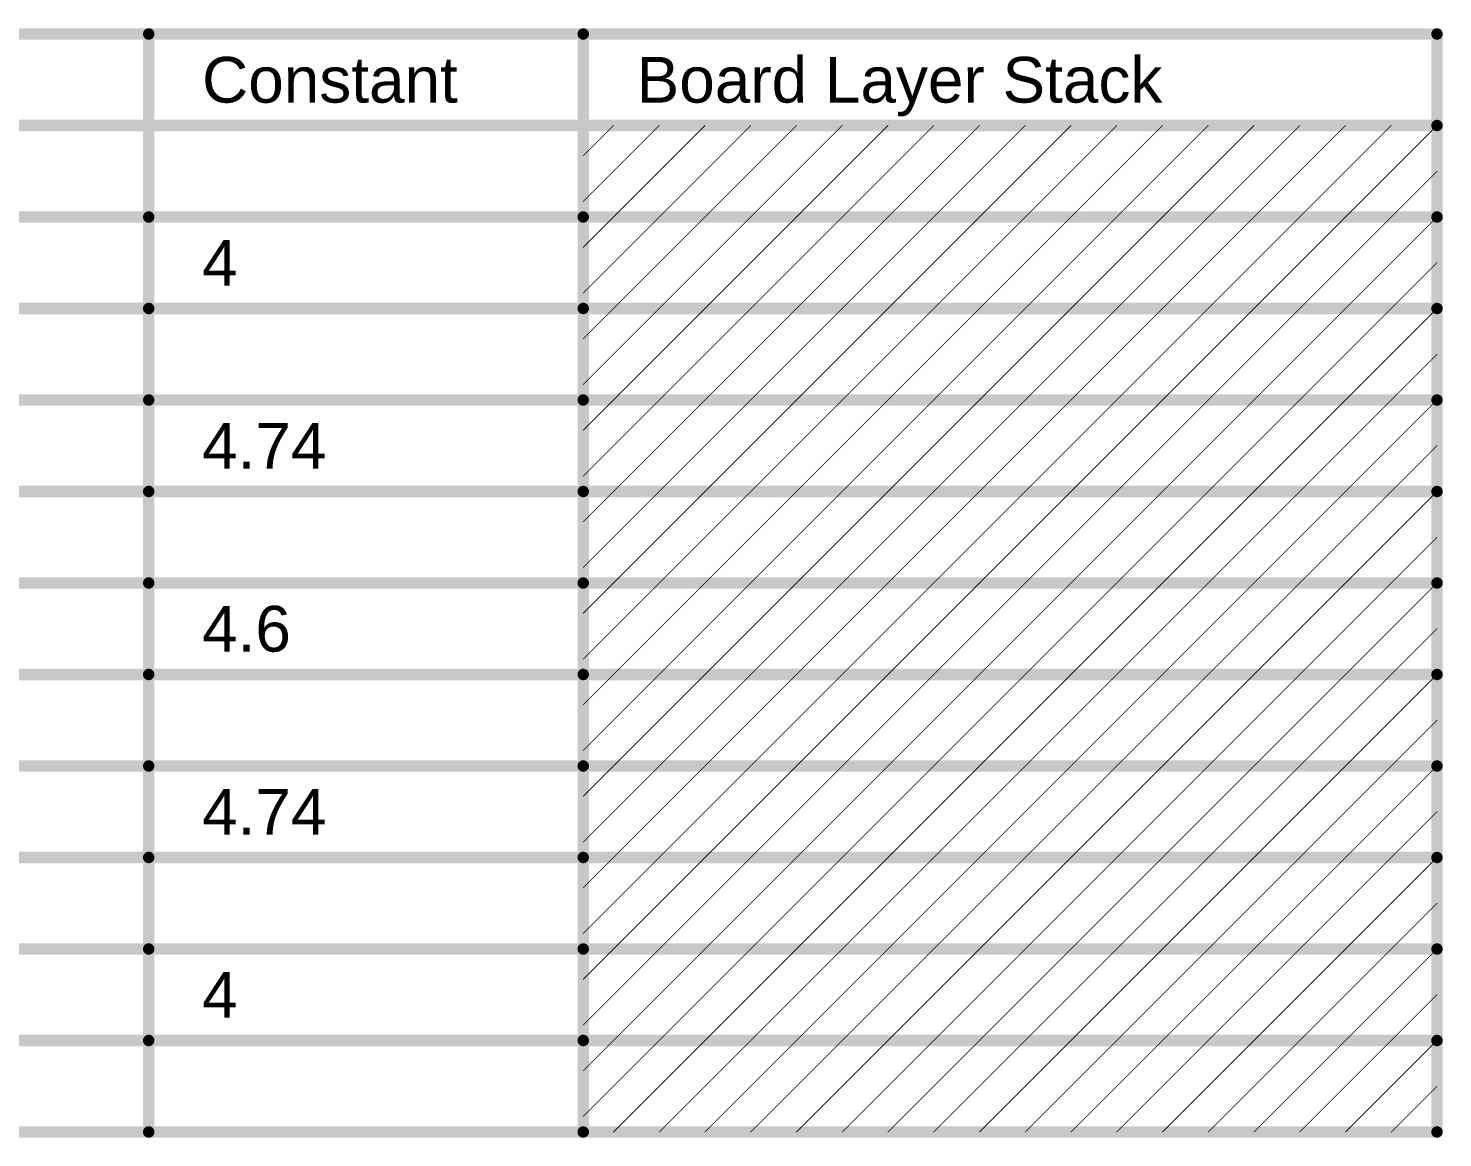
# Model space of a CAD drawing. Header units: inches. Extents: x -5 to 234, y -4 to 104.
# Drawn here: x 186.58 to 233.7, y -1.41 to 35.55 of the extents above; entities that cross this region are included whole.
import ezdxf

# ---------------------------------------------------------------- set-up
doc = ezdxf.new("R2010")
doc.units = ezdxf.units.IN
doc.layers.add('Dimension', color=6, linetype='Continuous')
doc.styles.add('Arial', font='', dxfattribs={"height": 0.2})
doc.styles.get('Arial').set_extended_font_data('Arial')

msp = doc.modelspace()

# ---------------------------------------------------------------- linework, layer by layer
at = {"layer": 'Dimension'}
for points, const_width in [([(118.22, 35.357), (233.506, 35.357)], 0.381), ([(190.591, -1.219), (190.591, 35.357)], 0.381), ([(205.066, -1.219), (205.066, 35.357)], 0.381), ([(233.506, -1.219), (233.506, 35.357)], 0.381), ([(118.22, 32.309), (233.506, 32.309)], 0.381), ([(205.066, 29.777), (207.598, 32.309)], 0.0254), ([(205.066, 31.301), (206.074, 32.309)], 0.0254), ([(206.074, 29.261), (209.122, 32.309)], 0.0254), ([(207.598, 29.261), (210.646, 32.309)], 0.0254), ([(209.122, 29.261), (212.17, 32.309)], 0.0254), ([(210.646, 29.261), (213.694, 32.309)], 0.0254), ([(212.17, 29.261), (215.218, 32.309)], 0.0254), ([(213.694, 29.261), (216.742, 32.309)], 0.0254), ([(215.218, 29.261), (218.266, 32.309)], 0.0254), ([(216.742, 29.261), (219.79, 32.309)], 0.0254), ([(218.266, 29.261), (221.314, 32.309)], 0.0254), ([(219.79, 29.261), (222.838, 32.309)], 0.0254), ([(221.314, 29.261), (224.362, 32.309)], 0.0254), ([(222.838, 29.261), (225.886, 32.309)], 0.0254), ([(224.362, 29.261), (227.41, 32.309)], 0.0254), ([(225.886, 29.261), (228.934, 32.309)], 0.0254), ([(227.41, 29.261), (230.458, 32.309)], 0.0254), ([(228.934, 29.261), (231.982, 32.309)], 0.0254), ([(230.458, 29.261), (233.506, 32.309)], 0.0254), ([(231.982, 29.261), (233.506, 30.785)], 0.0254), ([(174.086, 29.261), (190.591, 29.261)], 0.381), ([(190.591, 29.261), (205.066, 29.261)], 0.381), ([(205.066, 29.261), (233.506, 29.261)], 0.381), ([(205.066, 26.729), (207.598, 29.261)], 0.0254), ([(205.066, 28.253), (206.074, 29.261)], 0.0254), ([(206.074, 26.213), (209.122, 29.261)], 0.0254), ([(207.598, 26.213), (210.646, 29.261)], 0.0254), ([(209.122, 26.213), (212.17, 29.261)], 0.0254), ([(210.646, 26.213), (213.694, 29.261)], 0.0254), ([(212.17, 26.213), (215.218, 29.261)], 0.0254), ([(213.694, 26.213), (216.742, 29.261)], 0.0254), ([(215.218, 26.213), (218.266, 29.261)], 0.0254), ([(216.742, 26.213), (219.79, 29.261)], 0.0254), ([(218.266, 26.213), (221.314, 29.261)], 0.0254), ([(219.79, 26.213), (222.838, 29.261)], 0.0254), ([(221.314, 26.213), (224.362, 29.261)], 0.0254), ([(222.838, 26.213), (225.886, 29.261)], 0.0254), ([(224.362, 26.213), (227.41, 29.261)], 0.0254), ([(225.886, 26.213), (228.934, 29.261)], 0.0254), ([(227.41, 26.213), (230.458, 29.261)], 0.0254), ([(228.934, 26.213), (231.982, 29.261)], 0.0254), ([(230.458, 26.213), (233.506, 29.261)], 0.0254), ([(231.982, 26.213), (233.506, 27.737)], 0.0254), ([(174.086, 26.213), (190.591, 26.213)], 0.381), ([(190.591, 26.213), (205.066, 26.213)], 0.381), ([(205.066, 26.213), (233.506, 26.213)], 0.381), ([(205.066, 23.681), (207.598, 26.213)], 0.0254), ([(205.066, 25.205), (206.074, 26.213)], 0.0254), ([(206.074, 23.165), (209.122, 26.213)], 0.0254), ([(207.598, 23.165), (210.646, 26.213)], 0.0254), ([(209.122, 23.165), (212.17, 26.213)], 0.0254), ([(210.646, 23.165), (213.694, 26.213)], 0.0254), ([(212.17, 23.165), (215.218, 26.213)], 0.0254), ([(213.694, 23.165), (216.742, 26.213)], 0.0254), ([(215.218, 23.165), (218.266, 26.213)], 0.0254), ([(216.742, 23.165), (219.79, 26.213)], 0.0254), ([(218.266, 23.165), (221.314, 26.213)], 0.0254), ([(219.79, 23.165), (222.838, 26.213)], 0.0254), ([(221.314, 23.165), (224.362, 26.213)], 0.0254), ([(222.838, 23.165), (225.886, 26.213)], 0.0254), ([(224.362, 23.165), (227.41, 26.213)], 0.0254), ([(225.886, 23.165), (228.934, 26.213)], 0.0254), ([(227.41, 23.165), (230.458, 26.213)], 0.0254), ([(228.934, 23.165), (231.982, 26.213)], 0.0254), ([(230.458, 23.165), (233.506, 26.213)], 0.0254), ([(231.982, 23.165), (233.506, 24.689)], 0.0254), ([(174.086, 23.165), (190.591, 23.165)], 0.381), ([(190.591, 23.165), (205.066, 23.165)], 0.381), ([(205.066, 23.165), (233.506, 23.165)], 0.381), ([(205.066, 20.633), (207.598, 23.165)], 0.0254), ([(205.066, 22.157), (206.074, 23.165)], 0.0254), ([(206.074, 20.117), (209.122, 23.165)], 0.0254), ([(207.598, 20.117), (210.646, 23.165)], 0.0254), ([(209.122, 20.117), (212.17, 23.165)], 0.0254), ([(210.646, 20.117), (213.694, 23.165)], 0.0254), ([(212.17, 20.117), (215.218, 23.165)], 0.0254), ([(213.694, 20.117), (216.742, 23.165)], 0.0254), ([(215.218, 20.117), (218.266, 23.165)], 0.0254), ([(216.742, 20.117), (219.79, 23.165)], 0.0254), ([(218.266, 20.117), (221.314, 23.165)], 0.0254), ([(219.79, 20.117), (222.838, 23.165)], 0.0254), ([(221.314, 20.117), (224.362, 23.165)], 0.0254), ([(222.838, 20.117), (225.886, 23.165)], 0.0254), ([(224.362, 20.117), (227.41, 23.165)], 0.0254), ([(225.886, 20.117), (228.934, 23.165)], 0.0254), ([(227.41, 20.117), (230.458, 23.165)], 0.0254), ([(228.934, 20.117), (231.982, 23.165)], 0.0254), ([(230.458, 20.117), (233.506, 23.165)], 0.0254), ([(231.982, 20.117), (233.506, 21.641)], 0.0254), ([(174.086, 20.117), (190.591, 20.117)], 0.381), ([(190.591, 20.117), (205.066, 20.117)], 0.381), ([(205.066, 20.117), (233.506, 20.117)], 0.381), ([(205.066, 17.585), (207.598, 20.117)], 0.0254), ([(205.066, 19.109), (206.074, 20.117)], 0.0254), ([(206.074, 17.069), (209.122, 20.117)], 0.0254), ([(207.598, 17.069), (210.646, 20.117)], 0.0254), ([(209.122, 17.069), (212.17, 20.117)], 0.0254), ([(210.646, 17.069), (213.694, 20.117)], 0.0254), ([(212.17, 17.069), (215.218, 20.117)], 0.0254), ([(213.694, 17.069), (216.742, 20.117)], 0.0254), ([(215.218, 17.069), (218.266, 20.117)], 0.0254), ([(216.742, 17.069), (219.79, 20.117)], 0.0254), ([(218.266, 17.069), (221.314, 20.117)], 0.0254), ([(219.79, 17.069), (222.838, 20.117)], 0.0254), ([(221.314, 17.069), (224.362, 20.117)], 0.0254), ([(222.838, 17.069), (225.886, 20.117)], 0.0254), ([(224.362, 17.069), (227.41, 20.117)], 0.0254), ([(225.886, 17.069), (228.934, 20.117)], 0.0254), ([(227.41, 17.069), (230.458, 20.117)], 0.0254), ([(228.934, 17.069), (231.982, 20.117)], 0.0254), ([(230.458, 17.069), (233.506, 20.117)], 0.0254), ([(231.982, 17.069), (233.506, 18.593)], 0.0254), ([(174.086, 17.069), (190.591, 17.069)], 0.381), ([(190.591, 17.069), (205.066, 17.069)], 0.381), ([(205.066, 17.069), (233.506, 17.069)], 0.381), ([(205.066, 14.537), (207.598, 17.069)], 0.0254), ([(205.066, 16.061), (206.074, 17.069)], 0.0254), ([(206.074, 14.021), (209.122, 17.069)], 0.0254), ([(207.598, 14.021), (210.646, 17.069)], 0.0254), ([(209.122, 14.021), (212.17, 17.069)], 0.0254), ([(210.646, 14.021), (213.694, 17.069)], 0.0254), ([(212.17, 14.021), (215.218, 17.069)], 0.0254), ([(213.694, 14.021), (216.742, 17.069)], 0.0254), ([(215.218, 14.021), (218.266, 17.069)], 0.0254), ([(216.742, 14.021), (219.79, 17.069)], 0.0254), ([(218.266, 14.021), (221.314, 17.069)], 0.0254), ([(219.79, 14.021), (222.838, 17.069)], 0.0254), ([(221.314, 14.021), (224.362, 17.069)], 0.0254), ([(222.838, 14.021), (225.886, 17.069)], 0.0254), ([(224.362, 14.021), (227.41, 17.069)], 0.0254), ([(225.886, 14.021), (228.934, 17.069)], 0.0254), ([(227.41, 14.021), (230.458, 17.069)], 0.0254), ([(228.934, 14.021), (231.982, 17.069)], 0.0254), ([(230.458, 14.021), (233.506, 17.069)], 0.0254), ([(231.982, 14.021), (233.506, 15.545)], 0.0254), ([(174.086, 14.021), (190.591, 14.021)], 0.381), ([(190.591, 14.021), (205.066, 14.021)], 0.381), ([(205.066, 14.021), (233.506, 14.021)], 0.381), ([(205.066, 11.489), (207.598, 14.021)], 0.0254), ([(205.066, 13.013), (206.074, 14.021)], 0.0254), ([(206.074, 10.973), (209.122, 14.021)], 0.0254), ([(207.598, 10.973), (210.646, 14.021)], 0.0254), ([(209.122, 10.973), (212.17, 14.021)], 0.0254), ([(210.646, 10.973), (213.694, 14.021)], 0.0254), ([(212.17, 10.973), (215.218, 14.021)], 0.0254), ([(213.694, 10.973), (216.742, 14.021)], 0.0254), ([(215.218, 10.973), (218.266, 14.021)], 0.0254), ([(216.742, 10.973), (219.79, 14.021)], 0.0254), ([(218.266, 10.973), (221.314, 14.021)], 0.0254), ([(219.79, 10.973), (222.838, 14.021)], 0.0254), ([(221.314, 10.973), (224.362, 14.021)], 0.0254), ([(222.838, 10.973), (225.886, 14.021)], 0.0254), ([(224.362, 10.973), (227.41, 14.021)], 0.0254), ([(225.886, 10.973), (228.934, 14.021)], 0.0254), ([(227.41, 10.973), (230.458, 14.021)], 0.0254), ([(228.934, 10.973), (231.982, 14.021)], 0.0254), ([(230.458, 10.973), (233.506, 14.021)], 0.0254), ([(231.982, 10.973), (233.506, 12.497)], 0.0254), ([(174.086, 10.973), (190.591, 10.973)], 0.381), ([(190.591, 10.973), (205.066, 10.973)], 0.381), ([(205.066, 10.973), (233.506, 10.973)], 0.381), ([(205.066, 8.441), (207.598, 10.973)], 0.0254), ([(205.066, 9.965), (206.074, 10.973)], 0.0254), ([(206.074, 7.925), (209.122, 10.973)], 0.0254), ([(207.598, 7.925), (210.646, 10.973)], 0.0254), ([(209.122, 7.925), (212.17, 10.973)], 0.0254), ([(210.646, 7.925), (213.694, 10.973)], 0.0254), ([(212.17, 7.925), (215.218, 10.973)], 0.0254), ([(213.694, 7.925), (216.742, 10.973)], 0.0254), ([(215.218, 7.925), (218.266, 10.973)], 0.0254), ([(216.742, 7.925), (219.79, 10.973)], 0.0254), ([(218.266, 7.925), (221.314, 10.973)], 0.0254), ([(219.79, 7.925), (222.838, 10.973)], 0.0254), ([(221.314, 7.925), (224.362, 10.973)], 0.0254), ([(222.838, 7.925), (225.886, 10.973)], 0.0254), ([(224.362, 7.925), (227.41, 10.973)], 0.0254), ([(225.886, 7.925), (228.934, 10.973)], 0.0254), ([(227.41, 7.925), (230.458, 10.973)], 0.0254), ([(228.934, 7.925), (231.982, 10.973)], 0.0254), ([(230.458, 7.925), (233.506, 10.973)], 0.0254), ([(231.982, 7.925), (233.506, 9.449)], 0.0254), ([(174.086, 7.925), (190.591, 7.925)], 0.381), ([(190.591, 7.925), (205.066, 7.925)], 0.381), ([(205.066, 7.925), (233.506, 7.925)], 0.381), ([(205.066, 5.393), (207.598, 7.925)], 0.0254), ([(205.066, 6.917), (206.074, 7.925)], 0.0254), ([(206.074, 4.877), (209.122, 7.925)], 0.0254), ([(207.598, 4.877), (210.646, 7.925)], 0.0254), ([(209.122, 4.877), (212.17, 7.925)], 0.0254), ([(210.646, 4.877), (213.694, 7.925)], 0.0254), ([(212.17, 4.877), (215.218, 7.925)], 0.0254), ([(213.694, 4.877), (216.742, 7.925)], 0.0254), ([(215.218, 4.877), (218.266, 7.925)], 0.0254), ([(216.742, 4.877), (219.79, 7.925)], 0.0254), ([(218.266, 4.877), (221.314, 7.925)], 0.0254), ([(219.79, 4.877), (222.838, 7.925)], 0.0254), ([(221.314, 4.877), (224.362, 7.925)], 0.0254), ([(222.838, 4.877), (225.886, 7.925)], 0.0254), ([(224.362, 4.877), (227.41, 7.925)], 0.0254), ([(225.886, 4.877), (228.934, 7.925)], 0.0254), ([(227.41, 4.877), (230.458, 7.925)], 0.0254), ([(228.934, 4.877), (231.982, 7.925)], 0.0254), ([(230.458, 4.877), (233.506, 7.925)], 0.0254), ([(231.982, 4.877), (233.506, 6.401)], 0.0254), ([(174.086, 4.877), (190.591, 4.877)], 0.381), ([(190.591, 4.877), (205.066, 4.877)], 0.381), ([(205.066, 4.877), (233.506, 4.877)], 0.381), ([(205.066, 2.345), (207.598, 4.877)], 0.0254), ([(205.066, 3.869), (206.074, 4.877)], 0.0254), ([(206.074, 1.829), (209.122, 4.877)], 0.0254), ([(207.598, 1.829), (210.646, 4.877)], 0.0254), ([(209.122, 1.829), (212.17, 4.877)], 0.0254), ([(210.646, 1.829), (213.694, 4.877)], 0.0254), ([(212.17, 1.829), (215.218, 4.877)], 0.0254), ([(213.694, 1.829), (216.742, 4.877)], 0.0254), ([(215.218, 1.829), (218.266, 4.877)], 0.0254), ([(216.742, 1.829), (219.79, 4.877)], 0.0254), ([(218.266, 1.829), (221.314, 4.877)], 0.0254), ([(219.79, 1.829), (222.838, 4.877)], 0.0254), ([(221.314, 1.829), (224.362, 4.877)], 0.0254), ([(222.838, 1.829), (225.886, 4.877)], 0.0254), ([(224.362, 1.829), (227.41, 4.877)], 0.0254), ([(225.886, 1.829), (228.934, 4.877)], 0.0254), ([(227.41, 1.829), (230.458, 4.877)], 0.0254), ([(228.934, 1.829), (231.982, 4.877)], 0.0254), ([(230.458, 1.829), (233.506, 4.877)], 0.0254), ([(231.982, 1.829), (233.506, 3.353)], 0.0254), ([(174.086, 1.829), (190.591, 1.829)], 0.381), ([(190.591, 1.829), (205.066, 1.829)], 0.381), ([(205.066, 1.829), (233.506, 1.829)], 0.381), ([(205.066, -0.703), (207.598, 1.829)], 0.0254), ([(205.066, 0.821), (206.074, 1.829)], 0.0254), ([(206.074, -1.219), (209.122, 1.829)], 0.0254), ([(207.598, -1.219), (210.646, 1.829)], 0.0254), ([(209.122, -1.219), (212.17, 1.829)], 0.0254), ([(210.646, -1.219), (213.694, 1.829)], 0.0254), ([(212.17, -1.219), (215.218, 1.829)], 0.0254), ([(213.694, -1.219), (216.742, 1.829)], 0.0254), ([(215.218, -1.219), (218.266, 1.829)], 0.0254), ([(216.742, -1.219), (219.79, 1.829)], 0.0254), ([(218.266, -1.219), (221.314, 1.829)], 0.0254), ([(219.79, -1.219), (222.838, 1.829)], 0.0254), ([(221.314, -1.219), (224.362, 1.829)], 0.0254), ([(222.838, -1.219), (225.886, 1.829)], 0.0254), ([(224.362, -1.219), (227.41, 1.829)], 0.0254), ([(225.886, -1.219), (228.934, 1.829)], 0.0254), ([(227.41, -1.219), (230.458, 1.829)], 0.0254), ([(228.934, -1.219), (231.982, 1.829)], 0.0254), ([(230.458, -1.219), (233.506, 1.829)], 0.0254), ([(231.982, -1.219), (233.506, 0.305)], 0.0254), ([(174.086, -1.219), (190.591, -1.219)], 0.381), ([(190.591, -1.219), (205.066, -1.219)], 0.381), ([(205.066, -1.219), (233.506, -1.219)], 0.381)]:
    msp.add_lwpolyline(points, dxfattribs=dict(at, const_width=const_width))
for points, const_width in [([(190.496, 35.357, 1), (190.687, 35.357, 1)], 0.191), ([(204.971, 35.357, 1), (205.161, 35.357, 1)], 0.191), ([(233.411, 35.357, 1), (233.601, 35.357, 1)], 0.191), ([(233.411, 35.357, 1), (233.601, 35.357, 1)], 0.191), ([(206.068, 32.309, 1), (206.08, 32.309, 1)], 0.0127), ([(207.592, 32.309, 1), (207.604, 32.309, 1)], 0.0127), ([(209.116, 32.309, 1), (209.128, 32.309, 1)], 0.0127), ([(210.64, 32.309, 1), (210.652, 32.309, 1)], 0.0127), ([(212.164, 32.309, 1), (212.176, 32.309, 1)], 0.0127), ([(213.688, 32.309, 1), (213.7, 32.309, 1)], 0.0127), ([(215.212, 32.309, 1), (215.224, 32.309, 1)], 0.0127), ([(216.736, 32.309, 1), (216.748, 32.309, 1)], 0.0127), ([(218.26, 32.309, 1), (218.272, 32.309, 1)], 0.0127), ([(219.784, 32.309, 1), (219.796, 32.309, 1)], 0.0127), ([(221.308, 32.309, 1), (221.32, 32.309, 1)], 0.0127), ([(222.832, 32.309, 1), (222.844, 32.309, 1)], 0.0127), ([(224.356, 32.309, 1), (224.368, 32.309, 1)], 0.0127), ([(225.88, 32.309, 1), (225.892, 32.309, 1)], 0.0127), ([(227.404, 32.309, 1), (227.416, 32.309, 1)], 0.0127), ([(228.928, 32.309, 1), (228.94, 32.309, 1)], 0.0127), ([(230.452, 32.309, 1), (230.464, 32.309, 1)], 0.0127), ([(231.976, 32.309, 1), (231.988, 32.309, 1)], 0.0127), ([(233.411, 32.309, 1), (233.601, 32.309, 1)], 0.191), ([(233.5, 32.309, 1), (233.512, 32.309, 1)], 0.0127), ([(205.06, 31.301, 1), (205.072, 31.301, 1)], 0.0127), ([(233.5, 30.785, 1), (233.512, 30.785, 1)], 0.0127), ([(205.06, 29.777, 1), (205.072, 29.777, 1)], 0.0127), ([(190.496, 29.261, 1), (190.687, 29.261, 1)], 0.191), ([(190.496, 29.261, 1), (190.687, 29.261, 1)], 0.191), ([(204.971, 29.261, 1), (205.161, 29.261, 1)], 0.191), ([(204.971, 29.261, 1), (205.161, 29.261, 1)], 0.191), ([(206.068, 29.261, 1), (206.08, 29.261, 1)], 0.0127), ([(206.068, 29.261, 1), (206.08, 29.261, 1)], 0.0127), ([(207.592, 29.261, 1), (207.604, 29.261, 1)], 0.0127), ([(207.592, 29.261, 1), (207.604, 29.261, 1)], 0.0127), ([(209.116, 29.261, 1), (209.128, 29.261, 1)], 0.0127), ([(209.116, 29.261, 1), (209.128, 29.261, 1)], 0.0127), ([(210.64, 29.261, 1), (210.652, 29.261, 1)], 0.0127), ([(210.64, 29.261, 1), (210.652, 29.261, 1)], 0.0127), ([(212.164, 29.261, 1), (212.176, 29.261, 1)], 0.0127), ([(212.164, 29.261, 1), (212.176, 29.261, 1)], 0.0127), ([(213.688, 29.261, 1), (213.7, 29.261, 1)], 0.0127), ([(213.688, 29.261, 1), (213.7, 29.261, 1)], 0.0127), ([(215.212, 29.261, 1), (215.224, 29.261, 1)], 0.0127), ([(215.212, 29.261, 1), (215.224, 29.261, 1)], 0.0127), ([(216.736, 29.261, 1), (216.748, 29.261, 1)], 0.0127), ([(216.736, 29.261, 1), (216.748, 29.261, 1)], 0.0127), ([(218.26, 29.261, 1), (218.272, 29.261, 1)], 0.0127), ([(218.26, 29.261, 1), (218.272, 29.261, 1)], 0.0127), ([(219.784, 29.261, 1), (219.796, 29.261, 1)], 0.0127), ([(219.784, 29.261, 1), (219.796, 29.261, 1)], 0.0127), ([(221.308, 29.261, 1), (221.32, 29.261, 1)], 0.0127), ([(221.308, 29.261, 1), (221.32, 29.261, 1)], 0.0127), ([(222.832, 29.261, 1), (222.844, 29.261, 1)], 0.0127), ([(222.832, 29.261, 1), (222.844, 29.261, 1)], 0.0127), ([(224.356, 29.261, 1), (224.368, 29.261, 1)], 0.0127), ([(224.356, 29.261, 1), (224.368, 29.261, 1)], 0.0127), ([(225.88, 29.261, 1), (225.892, 29.261, 1)], 0.0127), ([(225.88, 29.261, 1), (225.892, 29.261, 1)], 0.0127), ([(227.404, 29.261, 1), (227.416, 29.261, 1)], 0.0127), ([(227.404, 29.261, 1), (227.416, 29.261, 1)], 0.0127), ([(228.928, 29.261, 1), (228.94, 29.261, 1)], 0.0127), ([(228.928, 29.261, 1), (228.94, 29.261, 1)], 0.0127), ([(230.452, 29.261, 1), (230.464, 29.261, 1)], 0.0127), ([(230.452, 29.261, 1), (230.464, 29.261, 1)], 0.0127), ([(231.976, 29.261, 1), (231.988, 29.261, 1)], 0.0127), ([(231.976, 29.261, 1), (231.988, 29.261, 1)], 0.0127), ([(233.411, 29.261, 1), (233.601, 29.261, 1)], 0.191), ([(233.5, 29.261, 1), (233.512, 29.261, 1)], 0.0127), ([(205.06, 28.253, 1), (205.072, 28.253, 1)], 0.0127), ([(233.5, 27.737, 1), (233.512, 27.737, 1)], 0.0127), ([(190.496, 26.213, 1), (190.687, 26.213, 1)], 0.191), ([(190.496, 26.213, 1), (190.687, 26.213, 1)], 0.191), ([(204.971, 26.213, 1), (205.161, 26.213, 1)], 0.191), ([(204.971, 26.213, 1), (205.161, 26.213, 1)], 0.191), ([(205.06, 26.729, 1), (205.072, 26.729, 1)], 0.0127), ([(233.411, 26.213, 1), (233.601, 26.213, 1)], 0.191), ([(206.068, 26.213, 1), (206.08, 26.213, 1)], 0.0127), ([(206.068, 26.213, 1), (206.08, 26.213, 1)], 0.0127), ([(207.592, 26.213, 1), (207.604, 26.213, 1)], 0.0127), ([(207.592, 26.213, 1), (207.604, 26.213, 1)], 0.0127), ([(209.116, 26.213, 1), (209.128, 26.213, 1)], 0.0127), ([(209.116, 26.213, 1), (209.128, 26.213, 1)], 0.0127), ([(210.64, 26.213, 1), (210.652, 26.213, 1)], 0.0127), ([(210.64, 26.213, 1), (210.652, 26.213, 1)], 0.0127), ([(212.164, 26.213, 1), (212.176, 26.213, 1)], 0.0127), ([(212.164, 26.213, 1), (212.176, 26.213, 1)], 0.0127), ([(213.688, 26.213, 1), (213.7, 26.213, 1)], 0.0127), ([(213.688, 26.213, 1), (213.7, 26.213, 1)], 0.0127), ([(215.212, 26.213, 1), (215.224, 26.213, 1)], 0.0127), ([(215.212, 26.213, 1), (215.224, 26.213, 1)], 0.0127), ([(216.736, 26.213, 1), (216.748, 26.213, 1)], 0.0127), ([(216.736, 26.213, 1), (216.748, 26.213, 1)], 0.0127), ([(218.26, 26.213, 1), (218.272, 26.213, 1)], 0.0127), ([(218.26, 26.213, 1), (218.272, 26.213, 1)], 0.0127), ([(219.784, 26.213, 1), (219.796, 26.213, 1)], 0.0127), ([(219.784, 26.213, 1), (219.796, 26.213, 1)], 0.0127), ([(221.308, 26.213, 1), (221.32, 26.213, 1)], 0.0127), ([(221.308, 26.213, 1), (221.32, 26.213, 1)], 0.0127), ([(222.832, 26.213, 1), (222.844, 26.213, 1)], 0.0127), ([(222.832, 26.213, 1), (222.844, 26.213, 1)], 0.0127), ([(224.356, 26.213, 1), (224.368, 26.213, 1)], 0.0127), ([(224.356, 26.213, 1), (224.368, 26.213, 1)], 0.0127), ([(225.88, 26.213, 1), (225.892, 26.213, 1)], 0.0127), ([(225.88, 26.213, 1), (225.892, 26.213, 1)], 0.0127), ([(227.404, 26.213, 1), (227.416, 26.213, 1)], 0.0127), ([(227.404, 26.213, 1), (227.416, 26.213, 1)], 0.0127), ([(228.928, 26.213, 1), (228.94, 26.213, 1)], 0.0127), ([(228.928, 26.213, 1), (228.94, 26.213, 1)], 0.0127), ([(230.452, 26.213, 1), (230.464, 26.213, 1)], 0.0127), ([(230.452, 26.213, 1), (230.464, 26.213, 1)], 0.0127), ([(231.976, 26.213, 1), (231.988, 26.213, 1)], 0.0127), ([(231.976, 26.213, 1), (231.988, 26.213, 1)], 0.0127), ([(233.5, 26.213, 1), (233.512, 26.213, 1)], 0.0127), ([(205.06, 25.205, 1), (205.072, 25.205, 1)], 0.0127), ([(233.5, 24.689, 1), (233.512, 24.689, 1)], 0.0127), ([(205.06, 23.681, 1), (205.072, 23.681, 1)], 0.0127), ([(190.496, 23.165, 1), (190.687, 23.165, 1)], 0.191), ([(190.496, 23.165, 1), (190.687, 23.165, 1)], 0.191), ([(204.971, 23.165, 1), (205.161, 23.165, 1)], 0.191), ([(204.971, 23.165, 1), (205.161, 23.165, 1)], 0.191), ([(206.068, 23.165, 1), (206.08, 23.165, 1)], 0.0127), ([(206.068, 23.165, 1), (206.08, 23.165, 1)], 0.0127), ([(207.592, 23.165, 1), (207.604, 23.165, 1)], 0.0127), ([(207.592, 23.165, 1), (207.604, 23.165, 1)], 0.0127), ([(209.116, 23.165, 1), (209.128, 23.165, 1)], 0.0127), ([(209.116, 23.165, 1), (209.128, 23.165, 1)], 0.0127), ([(210.64, 23.165, 1), (210.652, 23.165, 1)], 0.0127), ([(210.64, 23.165, 1), (210.652, 23.165, 1)], 0.0127), ([(212.164, 23.165, 1), (212.176, 23.165, 1)], 0.0127), ([(212.164, 23.165, 1), (212.176, 23.165, 1)], 0.0127), ([(213.688, 23.165, 1), (213.7, 23.165, 1)], 0.0127), ([(213.688, 23.165, 1), (213.7, 23.165, 1)], 0.0127), ([(215.212, 23.165, 1), (215.224, 23.165, 1)], 0.0127), ([(215.212, 23.165, 1), (215.224, 23.165, 1)], 0.0127), ([(216.736, 23.165, 1), (216.748, 23.165, 1)], 0.0127), ([(216.736, 23.165, 1), (216.748, 23.165, 1)], 0.0127), ([(218.26, 23.165, 1), (218.272, 23.165, 1)], 0.0127), ([(218.26, 23.165, 1), (218.272, 23.165, 1)], 0.0127), ([(219.784, 23.165, 1), (219.796, 23.165, 1)], 0.0127), ([(219.784, 23.165, 1), (219.796, 23.165, 1)], 0.0127), ([(221.308, 23.165, 1), (221.32, 23.165, 1)], 0.0127), ([(221.308, 23.165, 1), (221.32, 23.165, 1)], 0.0127), ([(222.832, 23.165, 1), (222.844, 23.165, 1)], 0.0127), ([(222.832, 23.165, 1), (222.844, 23.165, 1)], 0.0127), ([(224.356, 23.165, 1), (224.368, 23.165, 1)], 0.0127), ([(224.356, 23.165, 1), (224.368, 23.165, 1)], 0.0127), ([(225.88, 23.165, 1), (225.892, 23.165, 1)], 0.0127), ([(225.88, 23.165, 1), (225.892, 23.165, 1)], 0.0127), ([(227.404, 23.165, 1), (227.416, 23.165, 1)], 0.0127), ([(227.404, 23.165, 1), (227.416, 23.165, 1)], 0.0127), ([(228.928, 23.165, 1), (228.94, 23.165, 1)], 0.0127), ([(228.928, 23.165, 1), (228.94, 23.165, 1)], 0.0127), ([(230.452, 23.165, 1), (230.464, 23.165, 1)], 0.0127), ([(230.452, 23.165, 1), (230.464, 23.165, 1)], 0.0127), ([(231.976, 23.165, 1), (231.988, 23.165, 1)], 0.0127), ([(231.976, 23.165, 1), (231.988, 23.165, 1)], 0.0127), ([(233.411, 23.165, 1), (233.601, 23.165, 1)], 0.191), ([(233.5, 23.165, 1), (233.512, 23.165, 1)], 0.0127), ([(205.06, 22.157, 1), (205.072, 22.157, 1)], 0.0127), ([(233.5, 21.641, 1), (233.512, 21.641, 1)], 0.0127), ([(190.496, 20.117, 1), (190.687, 20.117, 1)], 0.191), ([(190.496, 20.117, 1), (190.687, 20.117, 1)], 0.191), ([(204.971, 20.117, 1), (205.161, 20.117, 1)], 0.191), ([(204.971, 20.117, 1), (205.161, 20.117, 1)], 0.191), ([(205.06, 20.633, 1), (205.072, 20.633, 1)], 0.0127), ([(233.411, 20.117, 1), (233.601, 20.117, 1)], 0.191), ([(206.068, 20.117, 1), (206.08, 20.117, 1)], 0.0127), ([(206.068, 20.117, 1), (206.08, 20.117, 1)], 0.0127), ([(207.592, 20.117, 1), (207.604, 20.117, 1)], 0.0127), ([(207.592, 20.117, 1), (207.604, 20.117, 1)], 0.0127), ([(209.116, 20.117, 1), (209.128, 20.117, 1)], 0.0127), ([(209.116, 20.117, 1), (209.128, 20.117, 1)], 0.0127), ([(210.64, 20.117, 1), (210.652, 20.117, 1)], 0.0127), ([(210.64, 20.117, 1), (210.652, 20.117, 1)], 0.0127), ([(212.164, 20.117, 1), (212.176, 20.117, 1)], 0.0127), ([(212.164, 20.117, 1), (212.176, 20.117, 1)], 0.0127), ([(213.688, 20.117, 1), (213.7, 20.117, 1)], 0.0127), ([(213.688, 20.117, 1), (213.7, 20.117, 1)], 0.0127), ([(215.212, 20.117, 1), (215.224, 20.117, 1)], 0.0127), ([(215.212, 20.117, 1), (215.224, 20.117, 1)], 0.0127), ([(216.736, 20.117, 1), (216.748, 20.117, 1)], 0.0127), ([(216.736, 20.117, 1), (216.748, 20.117, 1)], 0.0127), ([(218.26, 20.117, 1), (218.272, 20.117, 1)], 0.0127), ([(218.26, 20.117, 1), (218.272, 20.117, 1)], 0.0127), ([(219.784, 20.117, 1), (219.796, 20.117, 1)], 0.0127), ([(219.784, 20.117, 1), (219.796, 20.117, 1)], 0.0127), ([(221.308, 20.117, 1), (221.32, 20.117, 1)], 0.0127), ([(221.308, 20.117, 1), (221.32, 20.117, 1)], 0.0127), ([(222.832, 20.117, 1), (222.844, 20.117, 1)], 0.0127), ([(222.832, 20.117, 1), (222.844, 20.117, 1)], 0.0127), ([(224.356, 20.117, 1), (224.368, 20.117, 1)], 0.0127), ([(224.356, 20.117, 1), (224.368, 20.117, 1)], 0.0127), ([(225.88, 20.117, 1), (225.892, 20.117, 1)], 0.0127), ([(225.88, 20.117, 1), (225.892, 20.117, 1)], 0.0127), ([(227.404, 20.117, 1), (227.416, 20.117, 1)], 0.0127), ([(227.404, 20.117, 1), (227.416, 20.117, 1)], 0.0127), ([(228.928, 20.117, 1), (228.94, 20.117, 1)], 0.0127), ([(228.928, 20.117, 1), (228.94, 20.117, 1)], 0.0127), ([(230.452, 20.117, 1), (230.464, 20.117, 1)], 0.0127), ([(230.452, 20.117, 1), (230.464, 20.117, 1)], 0.0127), ([(231.976, 20.117, 1), (231.988, 20.117, 1)], 0.0127), ([(231.976, 20.117, 1), (231.988, 20.117, 1)], 0.0127), ([(233.5, 20.117, 1), (233.512, 20.117, 1)], 0.0127), ([(205.06, 19.109, 1), (205.072, 19.109, 1)], 0.0127), ([(233.5, 18.593, 1), (233.512, 18.593, 1)], 0.0127), ([(205.06, 17.585, 1), (205.072, 17.585, 1)], 0.0127), ([(190.496, 17.069, 1), (190.687, 17.069, 1)], 0.191), ([(190.496, 17.069, 1), (190.687, 17.069, 1)], 0.191), ([(204.971, 17.069, 1), (205.161, 17.069, 1)], 0.191), ([(204.971, 17.069, 1), (205.161, 17.069, 1)], 0.191), ([(206.068, 17.069, 1), (206.08, 17.069, 1)], 0.0127), ([(206.068, 17.069, 1), (206.08, 17.069, 1)], 0.0127), ([(207.592, 17.069, 1), (207.604, 17.069, 1)], 0.0127), ([(207.592, 17.069, 1), (207.604, 17.069, 1)], 0.0127), ([(209.116, 17.069, 1), (209.128, 17.069, 1)], 0.0127), ([(209.116, 17.069, 1), (209.128, 17.069, 1)], 0.0127), ([(210.64, 17.069, 1), (210.652, 17.069, 1)], 0.0127), ([(210.64, 17.069, 1), (210.652, 17.069, 1)], 0.0127), ([(212.164, 17.069, 1), (212.176, 17.069, 1)], 0.0127), ([(212.164, 17.069, 1), (212.176, 17.069, 1)], 0.0127), ([(213.688, 17.069, 1), (213.7, 17.069, 1)], 0.0127), ([(213.688, 17.069, 1), (213.7, 17.069, 1)], 0.0127), ([(215.212, 17.069, 1), (215.224, 17.069, 1)], 0.0127), ([(215.212, 17.069, 1), (215.224, 17.069, 1)], 0.0127), ([(216.736, 17.069, 1), (216.748, 17.069, 1)], 0.0127), ([(216.736, 17.069, 1), (216.748, 17.069, 1)], 0.0127), ([(218.26, 17.069, 1), (218.272, 17.069, 1)], 0.0127), ([(218.26, 17.069, 1), (218.272, 17.069, 1)], 0.0127), ([(219.784, 17.069, 1), (219.796, 17.069, 1)], 0.0127), ([(219.784, 17.069, 1), (219.796, 17.069, 1)], 0.0127), ([(221.308, 17.069, 1), (221.32, 17.069, 1)], 0.0127), ([(221.308, 17.069, 1), (221.32, 17.069, 1)], 0.0127), ([(222.832, 17.069, 1), (222.844, 17.069, 1)], 0.0127), ([(222.832, 17.069, 1), (222.844, 17.069, 1)], 0.0127), ([(224.356, 17.069, 1), (224.368, 17.069, 1)], 0.0127), ([(224.356, 17.069, 1), (224.368, 17.069, 1)], 0.0127), ([(225.88, 17.069, 1), (225.892, 17.069, 1)], 0.0127), ([(225.88, 17.069, 1), (225.892, 17.069, 1)], 0.0127), ([(227.404, 17.069, 1), (227.416, 17.069, 1)], 0.0127), ([(227.404, 17.069, 1), (227.416, 17.069, 1)], 0.0127), ([(228.928, 17.069, 1), (228.94, 17.069, 1)], 0.0127), ([(228.928, 17.069, 1), (228.94, 17.069, 1)], 0.0127), ([(230.452, 17.069, 1), (230.464, 17.069, 1)], 0.0127), ([(230.452, 17.069, 1), (230.464, 17.069, 1)], 0.0127), ([(231.976, 17.069, 1), (231.988, 17.069, 1)], 0.0127), ([(231.976, 17.069, 1), (231.988, 17.069, 1)], 0.0127), ([(233.411, 17.069, 1), (233.601, 17.069, 1)], 0.191), ([(233.5, 17.069, 1), (233.512, 17.069, 1)], 0.0127), ([(205.06, 16.061, 1), (205.072, 16.061, 1)], 0.0127), ([(233.5, 15.545, 1), (233.512, 15.545, 1)], 0.0127), ([(190.496, 14.021, 1), (190.687, 14.021, 1)], 0.191), ([(190.496, 14.021, 1), (190.687, 14.021, 1)], 0.191), ([(204.971, 14.021, 1), (205.161, 14.021, 1)], 0.191), ([(204.971, 14.021, 1), (205.161, 14.021, 1)], 0.191), ([(205.06, 14.537, 1), (205.072, 14.537, 1)], 0.0127), ([(233.411, 14.021, 1), (233.601, 14.021, 1)], 0.191), ([(206.068, 14.021, 1), (206.08, 14.021, 1)], 0.0127), ([(206.068, 14.021, 1), (206.08, 14.021, 1)], 0.0127), ([(207.592, 14.021, 1), (207.604, 14.021, 1)], 0.0127), ([(207.592, 14.021, 1), (207.604, 14.021, 1)], 0.0127), ([(209.116, 14.021, 1), (209.128, 14.021, 1)], 0.0127), ([(209.116, 14.021, 1), (209.128, 14.021, 1)], 0.0127), ([(210.64, 14.021, 1), (210.652, 14.021, 1)], 0.0127), ([(210.64, 14.021, 1), (210.652, 14.021, 1)], 0.0127), ([(212.164, 14.021, 1), (212.176, 14.021, 1)], 0.0127), ([(212.164, 14.021, 1), (212.176, 14.021, 1)], 0.0127), ([(213.688, 14.021, 1), (213.7, 14.021, 1)], 0.0127), ([(213.688, 14.021, 1), (213.7, 14.021, 1)], 0.0127), ([(215.212, 14.021, 1), (215.224, 14.021, 1)], 0.0127), ([(215.212, 14.021, 1), (215.224, 14.021, 1)], 0.0127), ([(216.736, 14.021, 1), (216.748, 14.021, 1)], 0.0127), ([(216.736, 14.021, 1), (216.748, 14.021, 1)], 0.0127), ([(218.26, 14.021, 1), (218.272, 14.021, 1)], 0.0127), ([(218.26, 14.021, 1), (218.272, 14.021, 1)], 0.0127), ([(219.784, 14.021, 1), (219.796, 14.021, 1)], 0.0127), ([(219.784, 14.021, 1), (219.796, 14.021, 1)], 0.0127), ([(221.308, 14.021, 1), (221.32, 14.021, 1)], 0.0127), ([(221.308, 14.021, 1), (221.32, 14.021, 1)], 0.0127), ([(222.832, 14.021, 1), (222.844, 14.021, 1)], 0.0127), ([(222.832, 14.021, 1), (222.844, 14.021, 1)], 0.0127), ([(224.356, 14.021, 1), (224.368, 14.021, 1)], 0.0127), ([(224.356, 14.021, 1), (224.368, 14.021, 1)], 0.0127), ([(225.88, 14.021, 1), (225.892, 14.021, 1)], 0.0127), ([(225.88, 14.021, 1), (225.892, 14.021, 1)], 0.0127), ([(227.404, 14.021, 1), (227.416, 14.021, 1)], 0.0127), ([(227.404, 14.021, 1), (227.416, 14.021, 1)], 0.0127), ([(228.928, 14.021, 1), (228.94, 14.021, 1)], 0.0127), ([(228.928, 14.021, 1), (228.94, 14.021, 1)], 0.0127), ([(230.452, 14.021, 1), (230.464, 14.021, 1)], 0.0127), ([(230.452, 14.021, 1), (230.464, 14.021, 1)], 0.0127), ([(231.976, 14.021, 1), (231.988, 14.021, 1)], 0.0127), ([(231.976, 14.021, 1), (231.988, 14.021, 1)], 0.0127), ([(233.5, 14.021, 1), (233.512, 14.021, 1)], 0.0127), ([(205.06, 13.013, 1), (205.072, 13.013, 1)], 0.0127), ([(233.5, 12.497, 1), (233.512, 12.497, 1)], 0.0127), ([(205.06, 11.489, 1), (205.072, 11.489, 1)], 0.0127), ([(190.496, 10.973, 1), (190.687, 10.973, 1)], 0.191), ([(190.496, 10.973, 1), (190.687, 10.973, 1)], 0.191), ([(204.971, 10.973, 1), (205.161, 10.973, 1)], 0.191), ([(204.971, 10.973, 1), (205.161, 10.973, 1)], 0.191), ([(206.068, 10.973, 1), (206.08, 10.973, 1)], 0.0127), ([(206.068, 10.973, 1), (206.08, 10.973, 1)], 0.0127), ([(207.592, 10.973, 1), (207.604, 10.973, 1)], 0.0127), ([(207.592, 10.973, 1), (207.604, 10.973, 1)], 0.0127), ([(209.116, 10.973, 1), (209.128, 10.973, 1)], 0.0127), ([(209.116, 10.973, 1), (209.128, 10.973, 1)], 0.0127), ([(210.64, 10.973, 1), (210.652, 10.973, 1)], 0.0127), ([(210.64, 10.973, 1), (210.652, 10.973, 1)], 0.0127), ([(212.164, 10.973, 1), (212.176, 10.973, 1)], 0.0127), ([(212.164, 10.973, 1), (212.176, 10.973, 1)], 0.0127), ([(213.688, 10.973, 1), (213.7, 10.973, 1)], 0.0127), ([(213.688, 10.973, 1), (213.7, 10.973, 1)], 0.0127), ([(215.212, 10.973, 1), (215.224, 10.973, 1)], 0.0127), ([(215.212, 10.973, 1), (215.224, 10.973, 1)], 0.0127), ([(216.736, 10.973, 1), (216.748, 10.973, 1)], 0.0127), ([(216.736, 10.973, 1), (216.748, 10.973, 1)], 0.0127), ([(218.26, 10.973, 1), (218.272, 10.973, 1)], 0.0127), ([(218.26, 10.973, 1), (218.272, 10.973, 1)], 0.0127), ([(219.784, 10.973, 1), (219.796, 10.973, 1)], 0.0127), ([(219.784, 10.973, 1), (219.796, 10.973, 1)], 0.0127), ([(221.308, 10.973, 1), (221.32, 10.973, 1)], 0.0127), ([(221.308, 10.973, 1), (221.32, 10.973, 1)], 0.0127), ([(222.832, 10.973, 1), (222.844, 10.973, 1)], 0.0127), ([(222.832, 10.973, 1), (222.844, 10.973, 1)], 0.0127), ([(224.356, 10.973, 1), (224.368, 10.973, 1)], 0.0127), ([(224.356, 10.973, 1), (224.368, 10.973, 1)], 0.0127), ([(225.88, 10.973, 1), (225.892, 10.973, 1)], 0.0127), ([(225.88, 10.973, 1), (225.892, 10.973, 1)], 0.0127), ([(227.404, 10.973, 1), (227.416, 10.973, 1)], 0.0127), ([(227.404, 10.973, 1), (227.416, 10.973, 1)], 0.0127), ([(228.928, 10.973, 1), (228.94, 10.973, 1)], 0.0127), ([(228.928, 10.973, 1), (228.94, 10.973, 1)], 0.0127), ([(230.452, 10.973, 1), (230.464, 10.973, 1)], 0.0127), ([(230.452, 10.973, 1), (230.464, 10.973, 1)], 0.0127), ([(231.976, 10.973, 1), (231.988, 10.973, 1)], 0.0127), ([(231.976, 10.973, 1), (231.988, 10.973, 1)], 0.0127), ([(233.411, 10.973, 1), (233.601, 10.973, 1)], 0.191), ([(233.5, 10.973, 1), (233.512, 10.973, 1)], 0.0127), ([(205.06, 9.965, 1), (205.072, 9.965, 1)], 0.0127), ([(233.5, 9.449, 1), (233.512, 9.449, 1)], 0.0127), ([(190.496, 7.925, 1), (190.687, 7.925, 1)], 0.191), ([(190.496, 7.925, 1), (190.687, 7.925, 1)], 0.191), ([(204.971, 7.925, 1), (205.161, 7.925, 1)], 0.191), ([(204.971, 7.925, 1), (205.161, 7.925, 1)], 0.191), ([(205.06, 8.441, 1), (205.072, 8.441, 1)], 0.0127), ([(233.411, 7.925, 1), (233.601, 7.925, 1)], 0.191), ([(206.068, 7.925, 1), (206.08, 7.925, 1)], 0.0127), ([(206.068, 7.925, 1), (206.08, 7.925, 1)], 0.0127), ([(207.592, 7.925, 1), (207.604, 7.925, 1)], 0.0127), ([(207.592, 7.925, 1), (207.604, 7.925, 1)], 0.0127), ([(209.116, 7.925, 1), (209.128, 7.925, 1)], 0.0127), ([(209.116, 7.925, 1), (209.128, 7.925, 1)], 0.0127), ([(210.64, 7.925, 1), (210.652, 7.925, 1)], 0.0127), ([(210.64, 7.925, 1), (210.652, 7.925, 1)], 0.0127), ([(212.164, 7.925, 1), (212.176, 7.925, 1)], 0.0127), ([(212.164, 7.925, 1), (212.176, 7.925, 1)], 0.0127), ([(213.688, 7.925, 1), (213.7, 7.925, 1)], 0.0127), ([(213.688, 7.925, 1), (213.7, 7.925, 1)], 0.0127), ([(215.212, 7.925, 1), (215.224, 7.925, 1)], 0.0127), ([(215.212, 7.925, 1), (215.224, 7.925, 1)], 0.0127), ([(216.736, 7.925, 1), (216.748, 7.925, 1)], 0.0127), ([(216.736, 7.925, 1), (216.748, 7.925, 1)], 0.0127), ([(218.26, 7.925, 1), (218.272, 7.925, 1)], 0.0127), ([(218.26, 7.925, 1), (218.272, 7.925, 1)], 0.0127), ([(219.784, 7.925, 1), (219.796, 7.925, 1)], 0.0127), ([(219.784, 7.925, 1), (219.796, 7.925, 1)], 0.0127), ([(221.308, 7.925, 1), (221.32, 7.925, 1)], 0.0127), ([(221.308, 7.925, 1), (221.32, 7.925, 1)], 0.0127), ([(222.832, 7.925, 1), (222.844, 7.925, 1)], 0.0127), ([(222.832, 7.925, 1), (222.844, 7.925, 1)], 0.0127), ([(224.356, 7.925, 1), (224.368, 7.925, 1)], 0.0127), ([(224.356, 7.925, 1), (224.368, 7.925, 1)], 0.0127), ([(225.88, 7.925, 1), (225.892, 7.925, 1)], 0.0127), ([(225.88, 7.925, 1), (225.892, 7.925, 1)], 0.0127), ([(227.404, 7.925, 1), (227.416, 7.925, 1)], 0.0127), ([(227.404, 7.925, 1), (227.416, 7.925, 1)], 0.0127), ([(228.928, 7.925, 1), (228.94, 7.925, 1)], 0.0127), ([(228.928, 7.925, 1), (228.94, 7.925, 1)], 0.0127), ([(230.452, 7.925, 1), (230.464, 7.925, 1)], 0.0127), ([(230.452, 7.925, 1), (230.464, 7.925, 1)], 0.0127), ([(231.976, 7.925, 1), (231.988, 7.925, 1)], 0.0127), ([(231.976, 7.925, 1), (231.988, 7.925, 1)], 0.0127), ([(233.5, 7.925, 1), (233.512, 7.925, 1)], 0.0127), ([(205.06, 6.917, 1), (205.072, 6.917, 1)], 0.0127), ([(233.5, 6.401, 1), (233.512, 6.401, 1)], 0.0127), ([(205.06, 5.393, 1), (205.072, 5.393, 1)], 0.0127), ([(190.496, 4.877, 1), (190.687, 4.877, 1)], 0.191), ([(190.496, 4.877, 1), (190.687, 4.877, 1)], 0.191), ([(204.971, 4.877, 1), (205.161, 4.877, 1)], 0.191), ([(204.971, 4.877, 1), (205.161, 4.877, 1)], 0.191), ([(206.068, 4.877, 1), (206.08, 4.877, 1)], 0.0127), ([(206.068, 4.877, 1), (206.08, 4.877, 1)], 0.0127), ([(207.592, 4.877, 1), (207.604, 4.877, 1)], 0.0127), ([(207.592, 4.877, 1), (207.604, 4.877, 1)], 0.0127), ([(209.116, 4.877, 1), (209.128, 4.877, 1)], 0.0127), ([(209.116, 4.877, 1), (209.128, 4.877, 1)], 0.0127), ([(210.64, 4.877, 1), (210.652, 4.877, 1)], 0.0127), ([(210.64, 4.877, 1), (210.652, 4.877, 1)], 0.0127), ([(212.164, 4.877, 1), (212.176, 4.877, 1)], 0.0127), ([(212.164, 4.877, 1), (212.176, 4.877, 1)], 0.0127), ([(213.688, 4.877, 1), (213.7, 4.877, 1)], 0.0127), ([(213.688, 4.877, 1), (213.7, 4.877, 1)], 0.0127), ([(215.212, 4.877, 1), (215.224, 4.877, 1)], 0.0127), ([(215.212, 4.877, 1), (215.224, 4.877, 1)], 0.0127), ([(216.736, 4.877, 1), (216.748, 4.877, 1)], 0.0127), ([(216.736, 4.877, 1), (216.748, 4.877, 1)], 0.0127), ([(218.26, 4.877, 1), (218.272, 4.877, 1)], 0.0127), ([(218.26, 4.877, 1), (218.272, 4.877, 1)], 0.0127), ([(219.784, 4.877, 1), (219.796, 4.877, 1)], 0.0127), ([(219.784, 4.877, 1), (219.796, 4.877, 1)], 0.0127), ([(221.308, 4.877, 1), (221.32, 4.877, 1)], 0.0127), ([(221.308, 4.877, 1), (221.32, 4.877, 1)], 0.0127), ([(222.832, 4.877, 1), (222.844, 4.877, 1)], 0.0127), ([(222.832, 4.877, 1), (222.844, 4.877, 1)], 0.0127), ([(224.356, 4.877, 1), (224.368, 4.877, 1)], 0.0127), ([(224.356, 4.877, 1), (224.368, 4.877, 1)], 0.0127), ([(225.88, 4.877, 1), (225.892, 4.877, 1)], 0.0127), ([(225.88, 4.877, 1), (225.892, 4.877, 1)], 0.0127), ([(227.404, 4.877, 1), (227.416, 4.877, 1)], 0.0127), ([(227.404, 4.877, 1), (227.416, 4.877, 1)], 0.0127), ([(228.928, 4.877, 1), (228.94, 4.877, 1)], 0.0127), ([(228.928, 4.877, 1), (228.94, 4.877, 1)], 0.0127), ([(230.452, 4.877, 1), (230.464, 4.877, 1)], 0.0127), ([(230.452, 4.877, 1), (230.464, 4.877, 1)], 0.0127), ([(231.976, 4.877, 1), (231.988, 4.877, 1)], 0.0127), ([(231.976, 4.877, 1), (231.988, 4.877, 1)], 0.0127), ([(233.411, 4.877, 1), (233.601, 4.877, 1)], 0.191), ([(233.5, 4.877, 1), (233.512, 4.877, 1)], 0.0127), ([(205.06, 3.869, 1), (205.072, 3.869, 1)], 0.0127), ([(233.5, 3.353, 1), (233.512, 3.353, 1)], 0.0127), ([(205.06, 2.345, 1), (205.072, 2.345, 1)], 0.0127), ([(190.496, 1.829, 1), (190.687, 1.829, 1)], 0.191), ([(190.496, 1.829, 1), (190.687, 1.829, 1)], 0.191), ([(204.971, 1.829, 1), (205.161, 1.829, 1)], 0.191), ([(204.971, 1.829, 1), (205.161, 1.829, 1)], 0.191), ([(233.411, 1.829, 1), (233.601, 1.829, 1)], 0.191), ([(206.068, 1.829, 1), (206.08, 1.829, 1)], 0.0127), ([(206.068, 1.829, 1), (206.08, 1.829, 1)], 0.0127), ([(207.592, 1.829, 1), (207.604, 1.829, 1)], 0.0127), ([(207.592, 1.829, 1), (207.604, 1.829, 1)], 0.0127), ([(209.116, 1.829, 1), (209.128, 1.829, 1)], 0.0127), ([(209.116, 1.829, 1), (209.128, 1.829, 1)], 0.0127), ([(210.64, 1.829, 1), (210.652, 1.829, 1)], 0.0127), ([(210.64, 1.829, 1), (210.652, 1.829, 1)], 0.0127), ([(212.164, 1.829, 1), (212.176, 1.829, 1)], 0.0127), ([(212.164, 1.829, 1), (212.176, 1.829, 1)], 0.0127), ([(213.688, 1.829, 1), (213.7, 1.829, 1)], 0.0127), ([(213.688, 1.829, 1), (213.7, 1.829, 1)], 0.0127), ([(215.212, 1.829, 1), (215.224, 1.829, 1)], 0.0127), ([(215.212, 1.829, 1), (215.224, 1.829, 1)], 0.0127), ([(216.736, 1.829, 1), (216.748, 1.829, 1)], 0.0127), ([(216.736, 1.829, 1), (216.748, 1.829, 1)], 0.0127), ([(218.26, 1.829, 1), (218.272, 1.829, 1)], 0.0127), ([(218.26, 1.829, 1), (218.272, 1.829, 1)], 0.0127), ([(219.784, 1.829, 1), (219.796, 1.829, 1)], 0.0127), ([(219.784, 1.829, 1), (219.796, 1.829, 1)], 0.0127), ([(221.308, 1.829, 1), (221.32, 1.829, 1)], 0.0127), ([(221.308, 1.829, 1), (221.32, 1.829, 1)], 0.0127), ([(222.832, 1.829, 1), (222.844, 1.829, 1)], 0.0127), ([(222.832, 1.829, 1), (222.844, 1.829, 1)], 0.0127), ([(224.356, 1.829, 1), (224.368, 1.829, 1)], 0.0127), ([(224.356, 1.829, 1), (224.368, 1.829, 1)], 0.0127), ([(225.88, 1.829, 1), (225.892, 1.829, 1)], 0.0127), ([(225.88, 1.829, 1), (225.892, 1.829, 1)], 0.0127), ([(227.404, 1.829, 1), (227.416, 1.829, 1)], 0.0127), ([(227.404, 1.829, 1), (227.416, 1.829, 1)], 0.0127), ([(228.928, 1.829, 1), (228.94, 1.829, 1)], 0.0127), ([(228.928, 1.829, 1), (228.94, 1.829, 1)], 0.0127), ([(230.452, 1.829, 1), (230.464, 1.829, 1)], 0.0127), ([(230.452, 1.829, 1), (230.464, 1.829, 1)], 0.0127), ([(231.976, 1.829, 1), (231.988, 1.829, 1)], 0.0127), ([(231.976, 1.829, 1), (231.988, 1.829, 1)], 0.0127), ([(233.5, 1.829, 1), (233.512, 1.829, 1)], 0.0127), ([(205.06, 0.821, 1), (205.072, 0.821, 1)], 0.0127), ([(233.5, 0.305, 1), (233.512, 0.305, 1)], 0.0127), ([(205.06, -0.703, 1), (205.072, -0.703, 1)], 0.0127), ([(190.496, -1.219, 1), (190.687, -1.219, 1)], 0.191), ([(190.496, -1.219, 1), (190.687, -1.219, 1)], 0.191), ([(190.496, -1.219, 1), (190.687, -1.219, 1)], 0.191), ([(204.971, -1.219, 1), (205.161, -1.219, 1)], 0.191), ([(204.971, -1.219, 1), (205.161, -1.219, 1)], 0.191), ([(204.971, -1.219, 1), (205.161, -1.219, 1)], 0.191), ([(206.068, -1.219, 1), (206.08, -1.219, 1)], 0.0127), ([(207.592, -1.219, 1), (207.604, -1.219, 1)], 0.0127), ([(209.116, -1.219, 1), (209.128, -1.219, 1)], 0.0127), ([(210.64, -1.219, 1), (210.652, -1.219, 1)], 0.0127), ([(212.164, -1.219, 1), (212.176, -1.219, 1)], 0.0127), ([(213.688, -1.219, 1), (213.7, -1.219, 1)], 0.0127), ([(215.212, -1.219, 1), (215.224, -1.219, 1)], 0.0127), ([(216.736, -1.219, 1), (216.748, -1.219, 1)], 0.0127), ([(218.26, -1.219, 1), (218.272, -1.219, 1)], 0.0127), ([(219.784, -1.219, 1), (219.796, -1.219, 1)], 0.0127), ([(221.308, -1.219, 1), (221.32, -1.219, 1)], 0.0127), ([(222.832, -1.219, 1), (222.844, -1.219, 1)], 0.0127), ([(224.356, -1.219, 1), (224.368, -1.219, 1)], 0.0127), ([(225.88, -1.219, 1), (225.892, -1.219, 1)], 0.0127), ([(227.404, -1.219, 1), (227.416, -1.219, 1)], 0.0127), ([(228.928, -1.219, 1), (228.94, -1.219, 1)], 0.0127), ([(230.452, -1.219, 1), (230.464, -1.219, 1)], 0.0127), ([(231.976, -1.219, 1), (231.988, -1.219, 1)], 0.0127), ([(233.411, -1.219, 1), (233.601, -1.219, 1)], 0.191), ([(233.411, -1.219, 1), (233.601, -1.219, 1)], 0.191)]:
    msp.add_lwpolyline(points, format="xyb", close=True, dxfattribs=dict(at, const_width=const_width))

# ---------------------------------------------------------------- texts
at = {"layer": 'Dimension', "style": 'Arial'}
for s, p in [('Constant', (192.369, 33.071)), ('Board Layer Stack', (206.844, 33.071)), ('4', (192.369, 26.975)), ('4.74', (192.369, 20.879)), ('4.6', (192.369, 14.783)), ('4.74', (192.369, 8.687)), ('4', (192.369, 2.591))]:
    msp.add_text(s, height=1.524, dxfattribs=at).set_placement(p)

doc.saveas('drawing.dxf')
